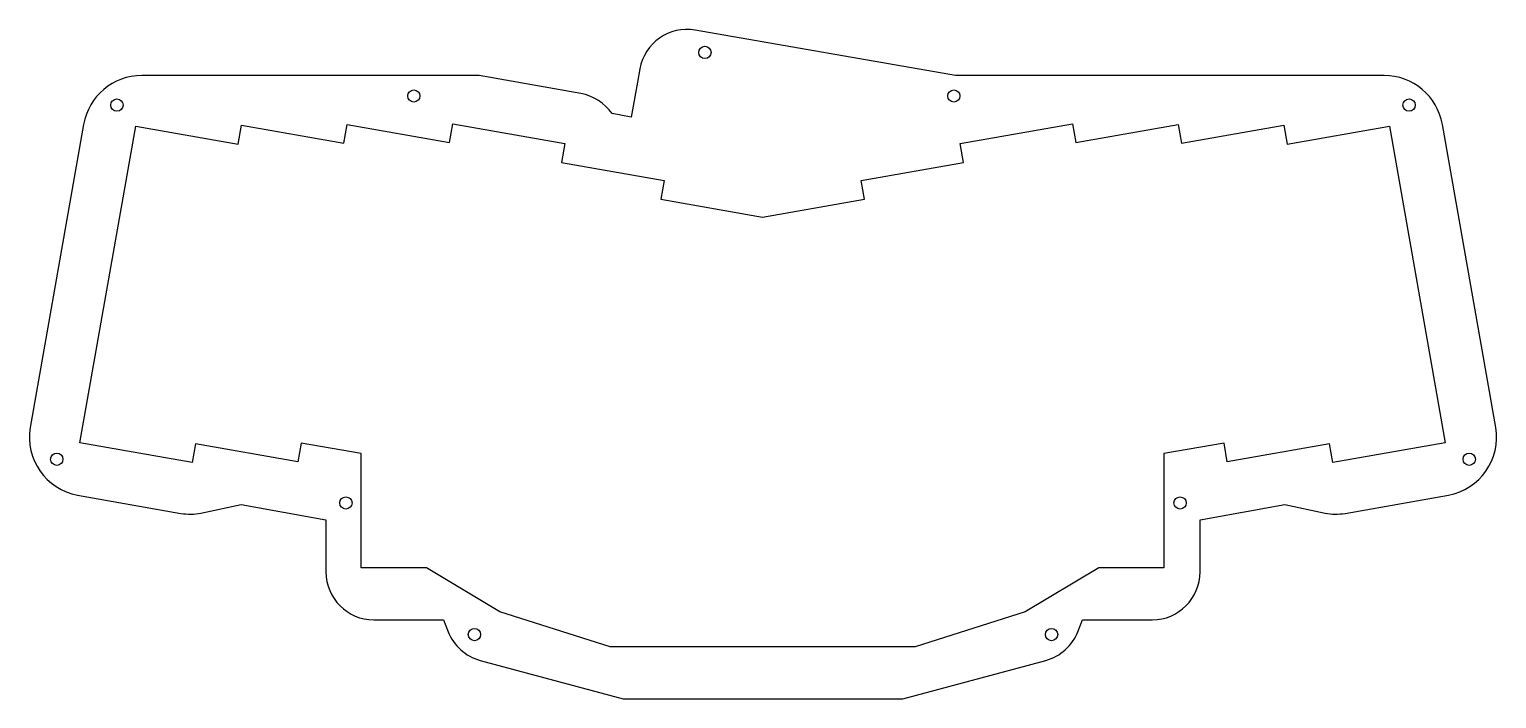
# Model space of a CAD drawing. Header units: millimetres. Extents: x -135 to 135, y -61 to 61.
import ezdxf

# ---------------------------------------------------------------- set-up
doc = ezdxf.new("R2010")
doc.units = ezdxf.units.MM
doc.layers.get('0').update_dxf_attribs({"linetype": 'CONTINUOUS'})

msp = doc.modelspace()

# ---------------------------------------------------------------- linework, layer by layer
msp.add_lwpolyline([(125.67, -24.07, 0.407583), (134.38, -11.64), (124.58, 43.95, 0.363819), (113.89, 52.91), (35.31, 52.91), (-12.42, 61.26, 0.410235), (-22.6, 54.12), (-23.02, 51.72), (-24.16, 45.29), (-27.68, 45.92, 0.200345), (-33.42, 49.61), (-52.06, 52.91), (-113.89, 52.91, 0.363873), (-124.58, 43.95), (-134.38, -11.64, 0.407583), (-125.67, -24.07), (-106.74, -27.4, 0.092835), (-103.05, -27.34), (-95.71, -25.79), (-80.16, -28.56), (-80.15, -38.13, 0.410587), (-71.35, -46.94), (-58.58, -46.94), (-57.74, -49.1, 0.23409), (-51.88, -54.37), (-25.66, -61.39), (25.66, -61.39), (51.88, -54.37, 0.23409), (57.74, -49.1), (58.58, -46.94), (71.35, -46.94, 0.410587), (80.15, -38.13), (80.16, -28.56), (95.71, -25.79), (103.05, -27.34, 0.092835), (106.74, -27.4)], format="xyb", close=True)
msp.add_lwpolyline([(-28.05, -51.87), (-48.23, -45.46), (-61.71, -37.37), (-73.66, -37.37), (-73.66, -16.44), (-84.68, -14.5), (-85.29, -17.95), (-104.05, -14.64), (-104.66, -18.09), (-125.24, -14.46), (-114.99, 43.65), (-96.23, 40.34), (-95.62, 43.78), (-76.86, 40.48), (-76.26, 43.92), (-57.5, 40.62), (-56.89, 44.06), (-36.31, 40.43), (-36.92, 36.99), (-18.15, 33.68), (-18.76, 30.23), (-0.07, 26.94), (18.62, 30.23), (18.01, 33.68), (36.77, 36.99), (36.16, 40.43), (56.74, 44.06), (57.35, 40.62), (76.11, 43.92), (76.72, 40.48), (95.48, 43.78), (96.09, 40.34), (114.85, 43.65), (125.1, -14.46), (104.51, -18.09), (103.9, -14.64), (85.14, -17.95), (84.54, -14.5), (73.51, -16.44), (73.51, -37.37), (61.56, -37.37), (48.09, -45.46), (27.9, -51.87)], close=True)
for centre, radius in [((-10.64, 57.15), 1.13), ((-118.46, 47.5), 1.13), ((-64.03, 49.16), 1.12), ((34.99, 49.16), 1.12), ((118.46, 47.5), 1.13), ((-129.49, -17.48), 1.13), ((129.49, -17.48), 1.13), ((-76.48, -25.49), 1.12), ((76.48, -25.49), 1.12), ((-52.92, -49.63), 1.12), ((52.92, -49.63), 1.12)]:
    msp.add_circle(centre, radius)

doc.saveas('drawing.dxf')
